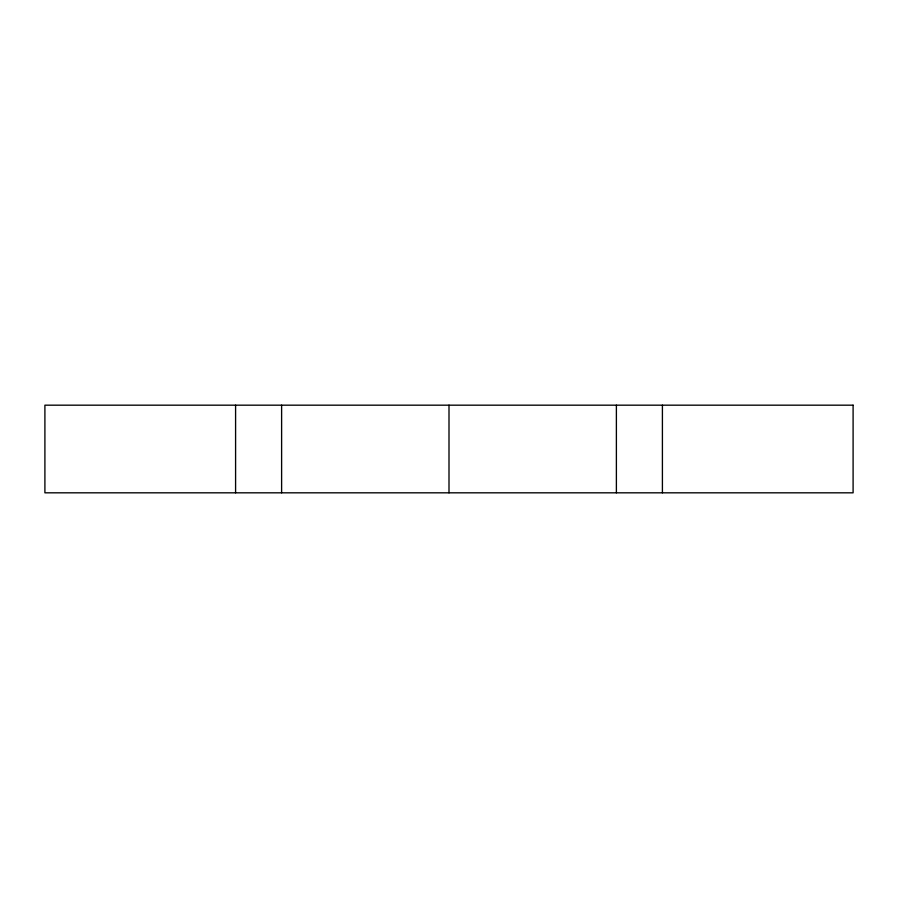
<?xml version="1.0" encoding="UTF-8"?>
<svg xmlns="http://www.w3.org/2000/svg" width="898" height="898" viewBox="0 0 898 898"><rect width="100%" height="100%" fill="white"/><g stroke="black" fill="none" stroke-linecap="round" stroke-linejoin="round"><path stroke-width="1.35" d="M662.41 405.178L662.41 492.822M616.387 405.178L616.387 492.822M449 405.178L449 492.822M281.613 405.178L281.613 492.822M235.59 405.178L235.59 492.822M853.1 405.178L44.9 405.178L44.9 492.822L853.1 492.822L853.1 405.178"/></g></svg>
